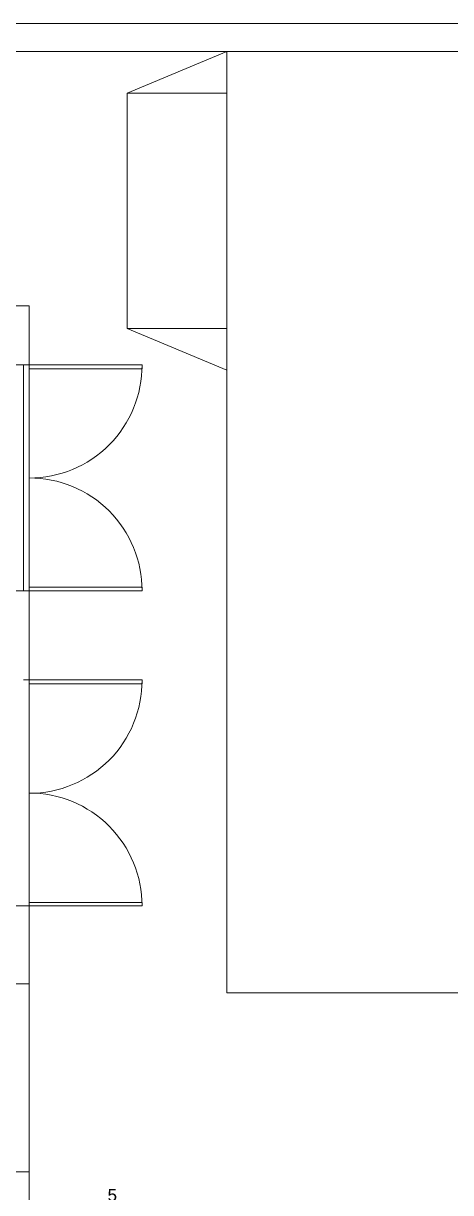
# Model space of a CAD drawing. Header units: millimetres. Extents: x 0 to 321, y -39 to 66.
# Drawn here: x 57.45 to 62.04, y 53.74 to 66.31 of the extents above; entities that cross this region are included whole.
import ezdxf

# ---------------------------------------------------------------- set-up
doc = ezdxf.new("R2010")
doc.units = ezdxf.units.MM
doc.header["$LTSCALE"] = 0.5
doc.header["$MEASUREMENT"] = 0
doc.layers.add('Arquitetura', color=8, linetype='Continuous', lineweight=5)
doc.layers.add('EL-Textos fios', color=7, linetype='Continuous', lineweight=20)
doc.styles.add('Arial', font='arial.ttf')

msp = doc.modelspace()

# ---------------------------------------------------------------- linework, layer by layer
at = {"layer": 'Arquitetura'}
for p, q in [((91.727, 66.313), (0, 66.313)), ((91.423, 66.009), (0.304, 66.009)), ((31.693, 66.009), (58.522, 66.009)), ((58.522, 66.009), (59.636, 66.009)), ((59.636, 66.009), (58.564, 65.563)), ((59.636, 66.009), (58.564, 65.563)), ((59.636, 66.009), (58.564, 65.563)), ((58.564, 65.563), (59.636, 66.009)), ((59.636, 65.563), (59.636, 66.009)), ((59.636, 65.563), (59.636, 66.009)), ((59.636, 55.886), (59.636, 66.009)), ((58.564, 65.563), (59.636, 65.563)), ((58.564, 65.563), (58.564, 63.03)), ((58.564, 65.563), (59.636, 65.563)), ((58.564, 65.563), (58.564, 63.03)), ((58.564, 65.563), (58.564, 63.03)), ((58.564, 63.03), (58.564, 65.563)), ((58.564, 65.563), (59.636, 65.563)), ((59.636, 65.563), (59.636, 63.03)), ((54.369, 63.274), (57.51, 63.274)), ((57.51, 63.274), (57.51, 62.641)), ((58.564, 63.03), (59.636, 63.03)), ((58.564, 63.03), (59.636, 63.03)), ((59.636, 62.584), (58.564, 63.03)), ((59.636, 62.584), (58.564, 63.03)), ((58.564, 63.03), (59.636, 62.584)), ((58.564, 63.03), (59.636, 62.584)), ((59.636, 63.03), (58.564, 63.03)), ((58.564, 63.03), (59.636, 62.584)), ((59.636, 63.03), (59.636, 62.584)), ((57.45, 62.641), (57.206, 62.641)), ((57.45, 62.641), (57.45, 60.21)), ((57.45, 62.641), (57.51, 62.641)), ((57.51, 62.64), (57.51, 60.21)), ((57.45, 60.21), (57.206, 60.21)), ((57.45, 60.21), (57.51, 60.21)), ((57.51, 59.58), (57.51, 60.21)), ((57.51, 59.211), (57.51, 59.58)), ((57.45, 59.251), (57.51, 59.251)), ((57.51, 59.25), (57.51, 56.82)), ((57.51, 56.82), (57.206, 56.82)), ((57.45, 56.82), (57.51, 56.82)), ((57.51, 56.82), (57.51, 46.166)), ((57.51, 55.984), (57.206, 55.984)), ((91.423, 55.886), (59.636, 55.886)), ((57.206, 53.961), (57.51, 53.961))]:
    msp.add_line(p, q, dxfattribs=at)
for points in [[(58.724, 62.641), (58.724, 62.598), (57.51, 62.598), (57.51, 62.641), (58.724, 62.641)], [(57.51, 60.21), (57.51, 60.249), (58.724, 60.249), (58.724, 60.21), (57.51, 60.21)], [(58.724, 59.251), (58.724, 59.208), (57.51, 59.208), (57.51, 59.251), (58.724, 59.251)], [(57.51, 56.82), (57.51, 56.859), (58.724, 56.859), (58.724, 56.82), (57.51, 56.82)]]:
    msp.add_lwpolyline(points, close=True, dxfattribs=at)
for centre, start, end in [((57.513, 62.634), 269.857, 0.345), ((57.513, 60.213), 359.856, 90.1435), ((57.513, 59.244), 269.857, 0.345), ((57.513, 56.823), 359.856, 90.1435)]:
    msp.add_arc(centre, 1.211, start, end, dxfattribs=at)

# ---------------------------------------------------------------- texts
at = {"layer": 'EL-Textos fios', "insert": (58.404, 53.644), "char_height": 0.13, "width": 0.156, "attachment_point": 8, "line_spacing_factor": 0.798, "style": 'Arial'}
msp.add_mtext('5', dxfattribs=at)

doc.saveas('drawing.dxf')
